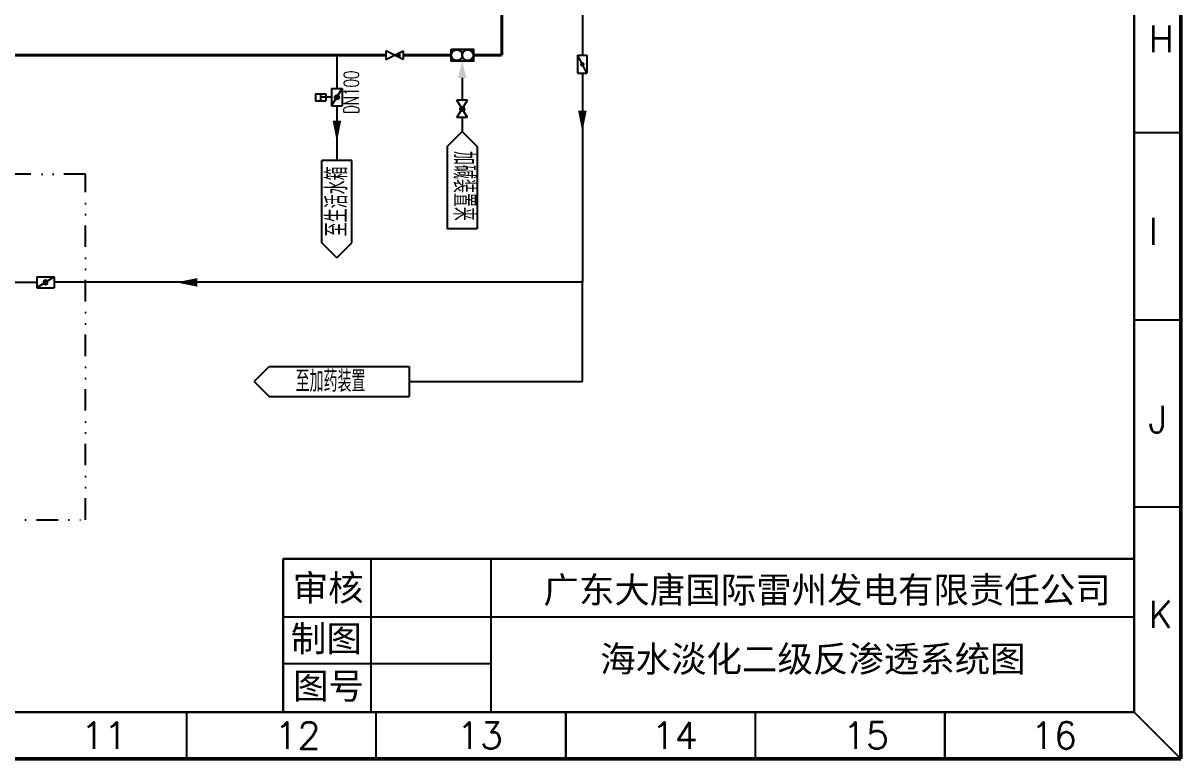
# Model space of a CAD drawing. Header units: millimetres. Extents: x 4389 to 5116, y 17000 to 17505.
# Drawn here: x 4846.5 to 5115.8, y 16999.7 to 17170.9 of the extents above; entities that cross this region are included whole.
import ezdxf

# ---------------------------------------------------------------- set-up
doc = ezdxf.new("R2010")
doc.units = ezdxf.units.MM
doc.linetypes.add('DIVIDE', pattern=[1.25, 0.5, -0.25, 0, -0.25, 0, -0.25])
for name, color, linetype in [('1', 1, 'Continuous'), ('3', 1, 'Continuous'), ('手动蝶阀', 7, 'Continuous'), ('气动蝶阀', 7, 'Continuous')]:
    doc.layers.add(name, color=color, linetype=linetype)
doc.styles.add('HZ', font='geditxt.shx', dxfattribs={"width": 0.7, "bigfont": 'hztxt1.shx'})
doc.styles.add('样式 1', font='fangsong_GB2312.ttf', dxfattribs={"height": 2})
doc.styles.add('样式 2', font='txt.shx', dxfattribs={"height": 2})

# ---------------------------------------------------------------- blocks, each defined once
blk = doc.blocks.new('A$C17911FE2')
h = blk.add_hatch(color=0)
edge = h.paths.add_edge_path()
edge.add_arc((1.25, 2.000000170604835), 0.5, 0, 360)
at = {"color": 0}
for p, q in [((0, 1.706048351479694e-07), (2.5, 4.000000170604835)), ((0, 4.000000170604835), (0, 1.706048351479694e-07)), ((0, 4.000000170604835), (2.5, 4.000000170604835)), ((2.5, 4.000000170604835), (2.5, 1.706048351479694e-07)), ((0, 1.706048351479694e-07), (2.5, 1.706048351479694e-07))]:
    blk.add_line(p, q, dxfattribs=at)
blk.add_circle((1.25, 2.000000170604835), 0.5, dxfattribs=at)
blk = doc.blocks.new('A$C10D062EE')
at = {"layer": '气动蝶阀', "color": 7}
for p, q in [((3.541500518622342e-06, 2.830260075644219), (2.369562532599048, 2.830260075644219)), ((3.541500518622342e-06, 2.830260075644219), (3.541500518622342e-06, 1.169740265566361)), ((1.148882656100568, 2.830260075645128), (1.148882656100568, 1.169740265566361)), ((2.369562532599048, 2.830260075644219), (2.369562532599048, 1.169740265566361)), ((3.541500518622342e-06, 1.169740265566361), (2.369562532599048, 1.169740265566361)), ((3.73266406672542, 2.000000170605745), (1.148882656100568, 2.000000170605745))]:
    blk.add_line(p, q, dxfattribs=at)
at = {"color": 0}
blk.add_blockref('A$C17911FE2', (3.73266406672542, 9.094947017729282e-13), dxfattribs=at)

msp = doc.modelspace()

# ---------------------------------------------------------------- hatches: boundary and pattern name
msp.add_hatch(color=256).paths.add_polyline_path([(4934.033583379053, 17162.82077258238), (4932.889174191456, 17163.39297717618), (4934.033583379053, 17163.96518176997)])
at = {"layer": '1'}
h = msp.add_hatch(color=0, dxfattribs=at)
edge = h.paths.add_edge_path()
edge.add_arc((4948.645448883496, 17150.9133640601), 0.5, 0, 360)

# ---------------------------------------------------------------- linework, layer by layer
at = {"color": 7, "linetype": 'ByBlock', "lineweight": 50}
for p, q in [((5115.828018915087, 17504.84202696135), (5115.828018915087, 16999.69690283464)), ((5115.828018915087, 16999.69690283464), (4388.593228146448, 16999.69690283464))]:
    msp.add_line(p, q, dxfattribs=at)
at = {"color": 7, "linetype": 'ByBlock', "lineweight": 30}
for p, q in [((5104.941270550288, 17493.95527859656), (5104.941270550288, 17010.58365119944)), ((5104.941270550288, 17046.23532151444), (4906.969001148766, 17046.23532151444)), ((5104.941270550288, 17010.58365119944), (4399.479976511249, 17010.58365119944))]:
    msp.add_line(p, q, dxfattribs=at)
at = {"color": 7}
for p, q in [((4934.888717047799, 17162.393205748), (4930.889631335112, 17164.39274860434)), ((4930.889631335112, 17162.393205748), (4934.888717047799, 17164.39274860434)), ((4930.889632260316, 17164.39274798346), (4930.889632260316, 17162.39320512712)), ((4934.888717047799, 17164.39274860434), (4934.888717047799, 17162.393205748))]:
    msp.add_line(p, q, dxfattribs=at)
at = {"color": 40}
for p, q in [((4948.645448883496, 17158.10075967756), (4948.645448883496, 17152.9133640601)), ((4948.645448883496, 17148.9133640601), (4948.645448883496, 17145.66446800023))]:
    msp.add_line(p, q, dxfattribs=at)
at = {"color": 0}
for p, q in [((4948.645448883496, 17145.66446800023), (4945.145448883496, 17142.16446800023)), ((4948.645448883496, 17145.66446800023), (4952.145448883496, 17142.16446800023)), ((4922.984641510464, 17138.90026750829), (4915.984641510464, 17138.90026750829)), ((4952.145448883496, 17122.99820335667), (4945.145448883496, 17122.99820335667)), ((4919.484641510468, 17116.25915356472), (4915.984641510464, 17119.75915356472)), ((4919.484641510468, 17116.25915356472), (4922.984641510468, 17119.75915356472)), ((4849.692437653748, 17110.55003387444), (4829.848433199211, 17110.55003387444)), ((4976.596856118216, 17110.55673134107), (4853.692437653749, 17110.55673134107)), ((4976.596856118217, 17087.5162596646), (4976.596856118216, 17110.55673134107)), ((4900.236500410979, 17087.45815224063), (4903.73650041098, 17090.95815224063)), ((4936.292032299607, 17090.95815224063), (4936.292032299607, 17083.95815224063)), ((4900.236500410979, 17087.45815224063), (4903.73650041098, 17083.95815224063)), ((4936.292032299607, 17087.5162596646), (4976.596856118217, 17087.5162596646)), ((4935.337041684518, 17032.74492508281), (5104.61300195666, 17032.74492508281))]:
    msp.add_line(p, q, dxfattribs=at)
at = {"color": 7, "linetype": 'ByBlock', "lineweight": -3}
for p, q in [((5115.828018915087, 17145.33546896995), (5104.941270550288, 17145.33546896995)), ((5115.828018915087, 17101.78847551075), (5104.941270550288, 17101.78847551075)), ((5115.828018915087, 17058.24148205155), (5104.941270550288, 17058.24148205155)), ((4884.484616163089, 17010.58365119944), (4884.484616163089, 16999.69690283464)), ((4928.575947040528, 17010.58365119944), (4928.575947040528, 16999.69690283464)), ((4928.575947040528, 17010.58365119944), (4928.575947040528, 16999.69690283464)), ((4972.667277917969, 17010.58365119944), (4972.667277917969, 16999.69690283464)), ((4972.73984386006, 17010.58365119944), (4972.73984386006, 16999.69690283464)), ((5016.758608795408, 17010.58365119944), (5016.758608795408, 16999.69690283464)), ((5016.8311747375, 17010.58365119944), (5016.8311747375, 16999.69690283464)), ((5060.849939672848, 17010.58365119944), (5060.849939672848, 16999.69690283464)), ((5060.92250561494, 17010.58365119944), (5060.92250561494, 16999.69690283464)), ((5104.941270550288, 17010.58365119944), (5115.828018915087, 16999.69690283464))]:
    msp.add_line(p, q, dxfattribs=at)
at = {"color": 3, "linetype": 'DIVIDE', "ltscale": 10}
for p, q in [((4860.991228482537, 17135.73704563477, 1.873780654394999), (4659.103308790718, 17135.73704563477, 1.873780654394999)), ((4860.991228482538, 17055.31419510928, 1.873780654394999), (4860.991228482537, 17135.73704563477, 1.873780654394999)), ((4659.103308790718, 17055.31419510928, 1.873780654394999), (4860.991228482538, 17055.31419510928, 1.873780654394999))]:
    msp.add_line(p, q, dxfattribs=at)
at = {"color": 0, "linetype": 'ByBlock', "lineweight": 30}
msp.add_line((4906.969001148766, 17010.58365119944), (4906.969001148766, 17046.23532151444), dxfattribs=at)
at = {"color": 0, "linetype": 'ByBlock'}
for p, q in [((4927.486710972759, 17010.58365119944), (4927.486710972759, 17046.23532151444)), ((4955.403536603797, 17010.58365119944), (4955.403536603797, 17046.23532151444)), ((4906.969001148766, 17032.74492508281), (5104.941270550288, 17032.74492508281)), ((4906.969001148766, 17021.90945742995), (4955.363704631253, 17021.90945742995))]:
    msp.add_line(p, q, dxfattribs=at)
at = {"color": 0, "lineweight": 30}
msp.add_line((5104.941270550288, 17046.23532151444), (5104.941270550288, 17010.58365119944), dxfattribs=at)
at = {"color": 3, "linetype": 'Continuous'}
for points, const_width in [([(4957.847890632119, 17163.39297717617), (4957.847890632119, 17302.01117584283)], 0.7), ([(4930.889632260316, 17163.39297717617), (4825.840738170272, 17163.39297717617)], 0.7), ([(4946.10576094416, 17163.39297717617), (4934.888717047799, 17163.39297717617)], 0.7), ([(4939.040199157881, 17163.39297717617), (4934.888717047799, 17163.39297717617)], 0.7), ([(4946.105713520919, 17163.4039794134), (4939.040199162554, 17163.39297717618)], 0.7), ([(4948.658337926242, 17163.39297717617), (4948.658243079758, 17163.39297717617)], 0.7), ([(4957.847890632119, 17163.39297717617), (4951.21082006184, 17163.39297717617)], 0.7), ([(4951.269269357151, 17163.39297717617), (4957.847890632117, 17163.39297717617)], 0.6999999999999998), ([(4957.847890632117, 17163.39297717617), (4951.269269357151, 17163.39297717617)], 0.6999999999999998)]:
    msp.add_lwpolyline(points, dxfattribs=dict(at, const_width=const_width))
at = {"color": 7}
msp.add_lwpolyline([(4946.075230306676, 17164.77553055292), (4951.269269357151, 17164.77553055292), (4951.269269357151, 17162.01042379943), (4946.075230306676, 17162.01042379943)], close=True, dxfattribs=at)
at = {"color": 7, "linetype": 'Continuous'}
for points, const_width in [([(4948.657435650849, 17163.4039794134), (4948.658290503, 17163.4039794134)], 0.6999999999999998), ([(4948.658337926237, 17163.39297717617), (4948.657435650849, 17163.39297717617)], 0.6119999999999999)]:
    msp.add_lwpolyline(points, dxfattribs=dict(at, const_width=const_width))
at = {"color": 7}
for centre in [(4947.382002011959, 17163.4039794134), (4949.934578994041, 17163.4039794134)]:
    msp.add_circle(centre, 1.276288491039517, dxfattribs=at)
at = {"color": 40}
msp.add_solid([(4947.668032853039, 17158.10075967756), (4948.645448883496, 17162.01042379943), (4949.622864913972, 17158.10075967756)], dxfattribs=at)
at = {"layer": '1', "color": 0}
for p, q in [((4919.484641510464, 17163.39297717617), (4919.484641510464, 17155.61414329146)), ((4976.596856118215, 17159.19393724375), (4976.596856118215, 17130.1463435498)), ((4919.484641510464, 17151.61414329146), (4919.484641510464, 17138.90026750829)), ((4949.895448883496, 17148.9133640601), (4947.395448883496, 17152.9133640601)), ((4949.895448883496, 17152.9133640601), (4947.395448883496, 17152.9133640601)), ((4947.395448883496, 17148.9133640601), (4949.895448883496, 17152.9133640601)), ((4949.895448883496, 17148.9133640601), (4947.395448883496, 17148.9133640601)), ((4976.596856118217, 17145.97402080251), (4976.596856118216, 17110.55673134107)), ((4945.145448883496, 17142.16446800023), (4945.145448883496, 17122.99820335667)), ((4952.145448883496, 17142.16446800023), (4952.145448883495, 17122.99820335667))]:
    msp.add_line(p, q, dxfattribs=at)
at = {"layer": '1', "color": 7}
for p, q in [((4934.033583379053, 17163.96518176997), (4934.033583379053, 17162.82077258238)), ((4934.033583379053, 17163.96518176997), (4934.033583379053, 17162.82077258238)), ((4915.984641510464, 17119.75915356472), (4915.984641510464, 17138.90026750829)), ((4922.984641510464, 17119.75915356471), (4922.984641510464, 17138.90026750829)), ((4903.736500410978, 17090.95815224063), (4936.292032299607, 17090.95815224063)), ((4903.73650041098, 17083.95815224063), (4936.292032299607, 17083.95815224063))]:
    msp.add_line(p, q, dxfattribs=at)
at = {"layer": '1', "color": 0}
for points in [[(4976.596856118216, 17145.521397132, 0, 2, 0), (4976.596856118216, 17150.521397132, 2, 2, 0)], [(4919.484641510464, 17143.19135375732, 0, 2, 0), (4919.484641510464, 17148.19135375732, 2, 2, 0)], [(4882.031816895686, 17110.55003387445, 0, 2, 0), (4887.031816895685, 17110.55003387444, 2, 2, 0)]]:
    msp.add_lwpolyline(points, format="xyseb", dxfattribs=at)
msp.add_circle((4948.645448883496, 17150.9133640601), 0.5, dxfattribs=at)
at = {"layer": '3', "color": 0}
msp.add_line((4976.596856118215, 17363.65149704492), (4976.596856118216, 17163.39297717617), dxfattribs=at)
at = {"layer": '气动蝶阀', "color": 7}
for p, q in [((4975.547096135112, 17163.39297717617), (4977.646616101319, 17163.39297717617)), ((4975.547096135112, 17159.19393724375), (4975.547096135112, 17163.39297717617)), ((4977.646616101319, 17159.19393724375), (4975.547096135112, 17163.39297717617)), ((4977.646616101319, 17163.39297717617), (4977.646616101319, 17159.19393724375)), ((4975.547096135112, 17159.19393724375), (4977.646616101319, 17159.19393724375)), ((4975.547096135112, 17159.19393724375), (4977.646616101319, 17159.19393724375))]:
    msp.add_line(p, q, dxfattribs=at)
at = {"layer": '气动蝶阀', "color": 7, "const_width": 0.7289999882664571}
msp.add_lwpolyline([(4976.596856118215, 17161.10390596652, 1), (4976.596856118215, 17161.42680161987, 1)], format="xyb", close=True, dxfattribs=at)

# ---------------------------------------------------------------- block references
at = {"color": 0}
msp.add_blockref('A$C10D062EE', (4914.501977443739, 17151.61414312085), dxfattribs=at)
at = {"color": 0, "xscale": -1, "rotation": 90}
msp.add_blockref('A$C17911FE2', (4853.692437824354, 17111.80673134107), dxfattribs=at)

# ---------------------------------------------------------------- texts
at = {"color": 7, "linetype": 'ByBlock', "lineweight": -3, "style": '样式 2'}
for s, p in [('H', (5108.326005135264, 17164.06524757278)), ('I', (5108.326005135264, 17119.31367783521)), ('J', (5108.326005135264, 17075.57002691665)), ('K', (5108.326005135264, 17030.21370638916)), ('11', (4859.960783873051, 17002.01671847597)), ('12', (4904.960551571327, 17002.01671847597)), ('13', (4947.374127657451, 17002.01671847597)), ('14', (4992.71872239943, 17002.01671847597)), ('15', (5037.201249532149, 17002.01671847597)), ('16', (5080.964879285913, 17002.01671847597))]:
    msp.add_text(s, height=6.247839568497638, dxfattribs=at).set_placement(p)
at = {"color": 0, "char_height": 6.048, "width": 199.0652551875781, "attachment_point": 5, "style": '样式 1'}
for s, insert in [('{\\fFangSong_GB2312|b0|i0|c134|p49;审核}', (4917.443416804951, 17039.15397441082)), ('广东大唐国际雷州发电有限责任公司', (5033.528507084721, 17038.62457514045)), ('{\\fFangSong_GB2312|b0|i0|c134|p49;制图}', (4917.032559795332, 17027.35532846683)), ('海水淡化二级反渗透系统图', (5030.223252334458, 17022.59733569779)), ('{\\fFangSong_GB2312|b0|i0|c134|p49;图号}', (4917.53786076182, 17016.31909568328))]:
    msp.add_mtext(s, dxfattribs=dict(at, insert=insert))
at = {"layer": '1', "color": 0, "style": 'HZ', "width": 0.65}
msp.add_text('加碱装置来', height=5, rotation=270, dxfattribs=at).set_placement((4946.59987985294, 17141.10628653388))
at = {"layer": '1', "color": 7, "style": 'HZ', "width": 0.65}
msp.add_text('至生活水箱', height=5, rotation=90, dxfattribs=at).set_placement((4921.938908355911, 17121.2710265133, 0.0008903035998075694))
msp.add_text('至加药装置', height=5, dxfattribs=at).set_placement((4909.886142290067, 17085.06011200917))
at = {"layer": '手动蝶阀', "color": 7, "style": 'HZ', "width": 0.65}
msp.add_text('DN100', height=3.5, rotation=90, dxfattribs=at).set_placement((4924.560507833452, 17149.75769333034))

doc.saveas('drawing.dxf')
